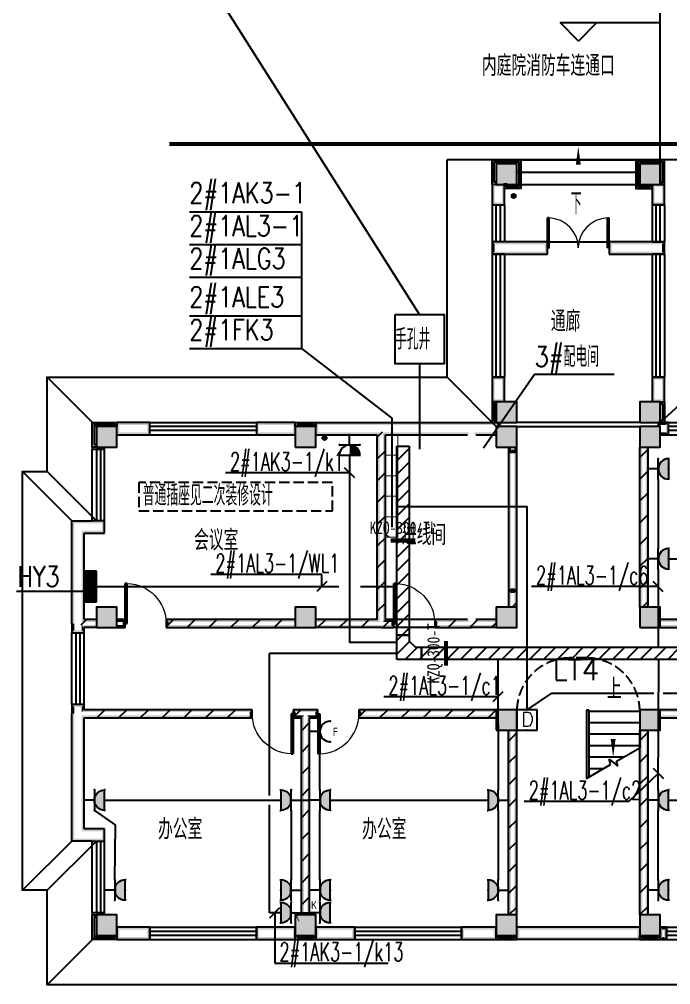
# Model space of a CAD drawing. Extents: x 101023 to 279373, y -114511 to 293844.
# Drawn here: x 123550 to 139433, y 183638 to 207159 of the extents above; entities that cross this region are included whole.
import ezdxf
from ezdxf.enums import TextEntityAlignment as Align

# ---------------------------------------------------------------- set-up
doc = ezdxf.new("R2010")
doc.units = 0
doc.header["$LTSCALE"] = 1000
doc.header["$MEASUREMENT"] = 0
doc.linetypes.add('DASH', pattern=[0.35, 0.25, -0.1])
for name, color, linetype in [('A-ANNO-IDEN', 3, 'Continuous'), ('A-WALL-PATT', 252, 'Continuous'), ('BZ', 7, 'Continuous'), ('CABLETRAY', 3, 'Continuous'), ('COLUMN', 2, 'Continuous'), ('DIM-照明', 3, 'Continuous'), ('DIM_ELEV', 3, 'Continuous'), ('DIM_SYMB', 3, 'Continuous'), ('DOOR_FIRE', 4, 'Continuous'), ('DOTLN', 2, 'DASH'), ('EQUIP-插座', 3, 'Continuous'), ('EQUIP-消防', 3, 'Continuous'), ('EQUIP-照明', 3, 'Continuous'), ('EQUIP-箱柜', 3, 'Continuous'), ('PUB_HATCH', 8, 'Continuous'), ('PUB_TEXT', 7, 'Continuous'), ('PUB_WALL', 2, 'Continuous'), ('STAIR', 2, 'Continuous'), ('TEL_HATCH', 8, 'Continuous'), ('WALL', 2, 'Continuous'), ('WINDOW', 2, 'Continuous'), ('WIRE-照明', 6, 'Continuous'), ('抗震支吊架', 2, 'Continuous'), ('排水', 153, 'Continuous'), ('看线', 30, 'Continuous')]:
    doc.layers.add(name, color=color, linetype=linetype)
doc.styles.add('_TCH_DIM', font='simplex.shx', dxfattribs={"bigfont": 'gbcbig.shx'})
doc.styles.add('_TEL_ATTDEF', font='gbenor', dxfattribs={"bigfont": 'gbcbig'})
doc.styles.add('_TEL_DIM', font='simplex.shx', dxfattribs={"width": 0.8, "height": 3.5, "bigfont": 'gbcbig.shx'})
doc.styles.add('A_DIM', font='simplex.shx', dxfattribs={"width": 0.7, "bigfont": 'gbcbig.shx'})
doc.styles.add('kzcad', font='', dxfattribs={"width": 0.8})
doc.styles.get("Standard").update_dxf_attribs({"font": 'simplex.shx', "width": 0.8, "bigfont": 'gbcbig.shx'})
doc.styles.get('kzcad').set_extended_font_data('SimSun')
pattern_1 = [(45, (-908016.57, -754752.9), (-265.16515, 265.16515), [])]

# ---------------------------------------------------------------- blocks, each defined once
blk = doc.blocks.new('$equip$00002810')
for p, q in [((0.5, 0.5), (-0.5, 0.5)), ((0, 0.5), (0, 0))]:
    blk.add_line(p, q)
blk.add_arc((0, 1), 0.5, 180, 0)
for p in [(-0.5, 1), (0.5, 1), (-0.5, 0.5), (0.5, 0.5), (0, 0)]:
    blk.add_point(p)
at = {"color": 7, "style": '_TEL_DIM'}
blk.add_attdef('$TEXT$', text='', height=0.4, dxfattribs=at).set_placement((0.023, 1.257), align=Align.MIDDLE_CENTER)
at = {"color": 7, "style": '_TEL_DIM', "flags": 1}
for tag in ['A', 'REMARK']:
    blk.add_attdef(tag, text='', height=0.000025, dxfattribs=at).set_placement((0, 0), align=Align.MIDDLE_CENTER)
blk = doc.blocks.new('$equip$00002755')
for p, q in [((0.5, 0.5), (-0.5, 0.5)), ((-0.5, 0.5), (-0.5, -0.5)), ((0.5, -0.5), (0.5, 0.5)), ((-0.5, -0.5), (0.5, -0.5))]:
    blk.add_line(p, q)
at = {"const_width": 0.04}
blk.add_lwpolyline([(-0.5, 0.5), (0.5, 0.5), (0.5, -0.5), (-0.5, -0.5), (-0.5, 0.5), (0.5, 0.5)], dxfattribs=at)
for p in [(0, 0.5), (-0.5, 0), (0.5, 0), (-0.027, -0.5)]:
    blk.add_point(p)
at = {"color": 7}
blk.add_attdef('$TEXT$', text='', height=0.4, dxfattribs=at).set_placement((0.026, -0.008), align=Align.MIDDLE_CENTER)
at = {"color": 7, "flags": 1}
for tag, height, p in [('A', 0.00002, (0, 0)), ('B', 0.4, (0.755, -0.254))]:
    blk.add_attdef(tag, text='', height=height, dxfattribs=at).set_placement(p, align=Align.MIDDLE_CENTER)
blk = doc.blocks.new('$equip$00001237')
for p, q in [((-0.5, 1.05), (-0.5, 1)), ((-0.5, 1), (0.5, 1)), ((0.5, 1.05), (0.5, 1)), ((0.5, 0.5), (-0.5, 0.5)), ((0, 0.5), (0, 0))]:
    blk.add_line(p, q)
blk.add_arc((0, 1), 0.5, 180, 0)
for p in [(0, 1), (-0.5, 0.5), (0.5, 0.5), (0, 0)]:
    blk.add_point(p)
for points in [[(0.433, 0.75), (-0.433, 0.75), (0.5, 1), (-0.5, 1)], [(0.25, 0.567), (-0.25, 0.567), (0.433, 0.75), (-0.433, 0.75)], [(0, 0.5), (0, 0.5), (0.25, 0.567), (-0.25, 0.567)]]:
    blk.add_solid(points)
at = {"flags": 9}
blk.add_attdef('A', (0, 0), '', height=0.00002, dxfattribs=at)
blk = doc.blocks.new('$equip$00001239')
for p, q in [((-0.5, 1.05), (-0.5, 1)), ((0.5, 1), (-0.5, 1)), ((0.5, 1.05), (0.5, 1)), ((0.5, 0.5), (-0.5, 0.5)), ((0, 0.5), (0, 0))]:
    blk.add_line(p, q)
blk.add_arc((0, 1), 0.5, 180, 0)
for points in [[(0, 0.75), (-0.433, 0.75), (0, 1), (-0.5, 1)], [(0, 0.567), (-0.25, 0.567), (0, 0.75), (-0.433, 0.75)], [(0, 0.5), (0, 0.5), (0, 0.567), (-0.25, 0.567)]]:
    blk.add_solid(points)
at = {"layer": 'EQUIP-照明'}
for p in [(0, 1), (-0.5, 0.5), (0.5, 0.5), (0, 0)]:
    blk.add_point(p, dxfattribs=at)
at = {"layer": 'EQUIP-照明', "flags": 9}
blk.add_attdef('A', (0, 0), '', height=0.00002, dxfattribs=at)
blk = doc.blocks.new('$equip$00001764')
for p, q in [((-0.5, 1.05), (-0.5, 1)), ((-0.5, 1), (0.5, 1)), ((0.5, 1.05), (0.5, 1)), ((0.5, 0.5), (-0.5, 0.5)), ((0, 0.5), (0, 0))]:
    blk.add_line(p, q)
blk.add_arc((0, 1), 0.5, 180, 0)
for p in [(-0.5, 0.5), (0.5, 0.5), (0, 0)]:
    blk.add_point(p)
for points in [[(0.433, 0.75), (-0.433, 0.75), (0.5, 1), (-0.5, 1)], [(0.25, 0.567), (-0.25, 0.567), (0.433, 0.75), (-0.433, 0.75)], [(0, 0.5), (0, 0.5), (0.25, 0.567), (-0.25, 0.567)]]:
    blk.add_solid(points)
at = {"color": 7, "style": '_TEL_DIM'}
blk.add_attdef('$TEXT$', text='', height=0.4, dxfattribs=at).set_placement((0.303, 0.211), align=Align.MIDDLE_CENTER)
at = {"color": 7, "style": '_TEL_DIM', "flags": 1}
blk.add_attdef('A', text='', height=0.00002, dxfattribs=at).set_placement((0, 0), align=Align.MIDDLE_CENTER)
blk = doc.blocks.new('ng')
at = {"layer": '排水'}
for p, q in [((345991, 781358), (346091, 781358)), ((346041, 781408), (346041, 781308))]:
    blk.add_line(p, q, dxfattribs=at)
blk.add_circle((346041, 781358), 50, dxfattribs=at)
blk = doc.blocks.new('雨水管2')
at = {"layer": '排水'}
blk.add_blockref('ng', (590894, 9849), dxfattribs=at)
blk = doc.blocks.new('雨水管')
at = {"layer": '排水'}
blk.add_blockref('ng', (586278, -124911), dxfattribs=at)
blk = doc.blocks.new('$WINLIB2D$00000001')
at = {"color": 0}
for points in [[(-0.5, 0.5), (-0.5, -0.5)], [(-0.5, 0.5), (0.5, 0.5)], [(0.5, -0.5), (0.5, 0.5)], [(0.5, 0.1667), (-0.5, 0.1667)], [(0.5, -0.1667), (-0.5, -0.1667)], [(-0.5, -0.5), (0.5, -0.5)]]:
    blk.add_lwpolyline(points, dxfattribs=at)
blk = doc.blocks.new('$DorLib2D$00000001')
for p, q in [((0.45, 0.975), (0.5, 0.975)), ((0.45, 0), (0.45, 0.975)), ((0.5, 0), (0.5, 0.975)), ((0.5, 0), (0.45, 0))]:
    blk.add_line(p, q)
at = {"lineweight": 13}
blk.add_arc((0.475, 0), 0.975, 91.4693, 180, dxfattribs=at)
blk = doc.blocks.new('$DorLib2D$00000002')
for p, q in [((-0.5, 0), (-0.5, 0.4875)), ((-0.475, 0.4875), (-0.5, 0.4875)), ((-0.475, 0), (-0.475, 0.4875)), ((0.475, 0), (0.475, 0.4875)), ((0.475, 0.4875), (0.5, 0.4875)), ((0.5, 0), (0.5, 0.4875)), ((-0.5, 0), (-0.475, 0)), ((0.5, 0), (0.475, 0))]:
    blk.add_line(p, q)
at = {"lineweight": 13}
for centre, start, end in [((-0.4875, 0), 0, 88.53072), ((0.4875, 0), 91.46928, 180)]:
    blk.add_arc(centre, 0.4875, start, end, dxfattribs=at)
blk = doc.blocks.new('_FZH')
blk.add_lwpolyline([(-0.5, -0.5), (0.5, -0.5), (0.5, 0.5), (-0.5, 0.5)], close=True)
at = {"layer": 'PUB_HATCH'}
blk.add_solid([(-0.5, -0.5), (0.5, -0.5), (-0.5, 0.5), (0.5, 0.5)], dxfattribs=at)
blk = doc.blocks.new('A$C40CE5D7B')
at = {"layer": 'A-WALL-PATT'}
h = blk.add_hatch(dxfattribs=at)
h.set_pattern_fill('普通砖', color=256, scale=150, style=0)
h.set_pattern_definition(pattern_1)
h.paths.add_polyline_path([(16050, 25803), (16090, 25810), (16150, 25870), (16150, 30370), (16050, 30470), (15950, 30370), (15950, 25870), (16010, 25810)])
h = blk.add_hatch(dxfattribs=at)
h.set_pattern_fill('普通砖', color=256, scale=150, style=0)
h.set_pattern_definition(pattern_1)
h.paths.add_polyline_path([(22550, 30070), (22350, 30070), (22350, 30470), (22350, 26170), (22550, 26170)])
h = blk.add_hatch(dxfattribs=at)
h.set_pattern_fill('普通砖', color=256, scale=150, style=0)
h.set_pattern_definition(pattern_1)
h.paths.add_polyline_path([(19150, 26170), (19350, 26170), (19350, 26570), (19150, 26570)])
h = blk.add_hatch(dxfattribs=at)
h.set_pattern_fill('普通砖', color=256, scale=150, style=0)
h.set_pattern_definition(pattern_1)
h.paths.add_polyline_path([(9100, 25670), (9100, 25870), (8800, 25870), (8700, 25770), (8800, 25670)])
h = blk.add_hatch(dxfattribs=at)
h.set_pattern_fill('普通砖', color=256, scale=150, style=0)
h.set_pattern_definition(pattern_1)
h.paths.add_polyline_path([(9600, 25870), (9600, 25670), (9800, 25670), (9800, 25870)])
h = blk.add_hatch(dxfattribs=at)
h.set_pattern_fill('普通砖', color=256, scale=150, style=0)
h.set_pattern_definition(pattern_1)
h.paths.add_polyline_path([(13950, 25670), (13950, 25870), (10800, 25870), (10800, 25670)])
h = blk.add_hatch(dxfattribs=at)
h.set_pattern_fill('普通砖', color=256, scale=150, style=0)
h.set_pattern_definition(pattern_1)
h.paths.add_polyline_path([(14450, 25870), (14450, 25670), (16050, 25670), (16050, 25803), (16010, 25810), (15950, 25870)])
h = blk.add_hatch(dxfattribs=at)
h.set_pattern_fill('普通砖', color=256, scale=150, style=0)
h.set_pattern_definition(pattern_1)
h.paths.add_polyline_path([(16050, 25803), (16050, 25670), (16350, 25670), (16350, 25870), (16150, 25870), (16090, 25810)])
h = blk.add_hatch(dxfattribs=at)
h.set_pattern_fill('普通砖', color=256, scale=150, style=0)
h.set_pattern_definition(pattern_1)
h.paths.add_polyline_path([(18210, 25810), (18150, 25870), (17350, 25870), (17350, 25670), (18250, 25670), (18250, 25803)])
h = blk.add_hatch(dxfattribs=at)
h.set_pattern_fill('普通砖', color=256, scale=150, style=0)
h.set_pattern_definition(pattern_1)
h.paths.add_polyline_path([(18850, 25670), (18850, 25870), (18350, 25870), (18290, 25810), (18250, 25803), (18250, 25670)])
h = blk.add_hatch(dxfattribs=at)
h.set_pattern_fill('普通砖', color=256, scale=150, style=0)
h.set_pattern_definition(pattern_1)
h.paths.add_polyline_path([(8700, 23570), (8800, 23470), (12900, 23470), (12900, 23670), (8800, 23670)])
h = blk.add_hatch(dxfattribs=at)
h.set_pattern_fill('普通砖', color=256, scale=150, style=0)
h.set_pattern_definition(pattern_1)
h.paths.add_polyline_path([(14200, 23537), (14200, 23670), (13900, 23670), (13900, 23470), (14100, 23470), (14160, 23530)])
h = blk.add_hatch(dxfattribs=at)
h.set_pattern_fill('普通砖', color=256, scale=150, style=0)
h.set_pattern_definition(pattern_1)
h.paths.add_polyline_path([(14100, 18670), (14300, 18670), (14300, 23470), (14240, 23530), (14200, 23537), (14160, 23530), (14100, 23470)])
h = blk.add_hatch(dxfattribs=at)
h.set_pattern_fill('普通砖', color=256, scale=150, style=0)
h.set_pattern_definition(pattern_1)
h.paths.add_polyline_path([(14240, 23530), (14300, 23470), (14500, 23470), (14500, 23670), (14200, 23670), (14200, 23537)])
h = blk.add_hatch(dxfattribs=at)
h.set_pattern_fill('普通砖', color=256, scale=150, style=0)
h.set_pattern_definition(pattern_1)
h.paths.add_polyline_path([(18850, 23470), (18850, 23670), (15500, 23670), (15500, 23470)])
h = blk.add_hatch(dxfattribs=at)
h.set_pattern_fill('普通砖', color=256, scale=150, style=0)
h.set_pattern_definition(pattern_1)
h.paths.add_polyline_path([(19350, 23170), (19150, 23170), (19150, 18670), (19350, 18670)])
h = blk.add_hatch(dxfattribs=at)
h.set_pattern_fill('普通砖', color=256, scale=150, style=0)
h.set_pattern_definition(pattern_1)
h.paths.add_polyline_path([(22350, 18606), (22350, 18670), (22550, 18670), (22550, 23169), (22350, 23169)])
at = {"layer": 'PUB_WALL'}
for points in [[(19350, 36970), (18850, 36970), (18910, 36910), (19290, 36910)], [(18850, 36970), (18850, 36470), (18910, 36530), (18910, 36910)], [(19350, 36470), (19350, 36970), (19290, 36910), (19290, 36530)], [(22850, 36970), (22350, 36970), (22410, 36910), (22790, 36910)], [(22350, 36970), (22350, 36470), (22410, 36530), (22410, 36910)], [(22850, 36470), (22850, 36970), (22790, 36910), (22790, 36530)], [(18750, 36470), (18750, 35970), (18810, 36030), (18810, 36410)], [(19050, 36470), (18750, 36470), (18810, 36410), (18990, 36410)], [(18850, 36470), (19350, 36470), (19290, 36530), (18910, 36530)], [(19050, 35970), (19050, 36470), (18990, 36410), (18990, 36030)], [(22350, 36470), (22850, 36470), (22790, 36530), (22410, 36530)], [(22650, 36470), (22650, 35970), (22710, 36030), (22710, 36410)], [(22950, 36470), (22650, 36470), (22710, 36410), (22890, 36410)], [(22950, 35970), (22950, 36470), (22890, 36410), (22890, 36030)], [(18750, 35970), (19050, 35970), (18990, 36030), (18810, 36030)], [(22650, 35970), (22950, 35970), (22890, 36030), (22710, 36030)], [(19050, 35070), (18750, 35070), (18810, 35010), (18990, 35010)], [(18750, 35070), (18750, 34970), (18810, 34970), (18810, 35010)], [(20100, 35070), (19050, 35070), (18990, 35010), (20040, 35010)], [(20100, 34770), (20100, 35070), (20040, 35010), (20040, 34830)], [(22650, 35070), (21600, 35070), (21660, 35010), (22710, 35010)], [(21600, 35070), (21600, 34770), (21660, 34830), (21660, 35010)], [(22950, 35070), (22650, 35070), (22710, 35010), (22890, 35010)], [(22950, 34970), (22950, 35070), (22890, 35010), (22890, 34970)], [(18750, 34970), (18750, 34770), (18810, 34830), (18810, 34970)], [(18750, 34770), (19050, 34770), (18990, 34830), (18810, 34830)], [(19050, 34770), (20100, 34770), (20040, 34830), (18990, 34830)], [(21600, 34770), (22650, 34770), (22710, 34830), (21660, 34830)], [(22650, 34770), (22950, 34770), (22890, 34830), (22710, 34830)], [(22950, 34770), (22950, 34970), (22890, 34970), (22890, 34830)], [(19050, 31770), (18750, 31770), (18810, 31710), (18990, 31710)], [(18750, 31770), (18750, 31170), (18810, 31230), (18810, 31710)], [(19050, 31170), (19050, 31770), (18990, 31710), (18990, 31230)], [(22950, 31770), (22650, 31770), (22710, 31710), (22890, 31710)], [(22650, 31770), (22650, 31170), (22710, 31230), (22710, 31710)], [(22950, 31170), (22950, 31770), (22890, 31710), (22890, 31230)], [(18750, 31170), (19050, 31170), (18990, 31230), (18810, 31230)], [(19350, 31170), (18850, 31170), (18910, 31110), (19290, 31110)], [(18850, 31170), (18850, 30670), (18910, 30730), (18910, 31110)], [(19350, 30670), (19350, 31170), (19290, 31110), (19290, 30730)], [(22850, 31170), (22350, 31170), (22410, 31110), (22790, 31110)], [(22350, 31170), (22350, 30670), (22410, 30730), (22410, 31110)], [(22650, 31170), (22950, 31170), (22890, 31230), (22710, 31230)], [(22850, 30670), (22850, 31170), (22790, 31110), (22790, 30730)], [(10400, 30670), (9600, 30670), (9660, 30610), (10340, 30610)], [(9600, 30670), (9600, 30370), (9660, 30430), (9660, 30610)], [(10400, 30370), (10400, 30670), (10340, 30610), (10340, 30430)], [(13950, 30670), (13000, 30670), (13060, 30610), (13890, 30610)], [(13000, 30670), (13000, 30370), (13060, 30430), (13060, 30610)], [(13950, 30370), (13950, 30670), (13890, 30610), (13890, 30430)], [(14450, 30670), (14450, 30610), (16050, 30610), (16050, 30670)], [(14450, 30670), (14450, 30370), (14510, 30370), (14510, 30670)], [(16050, 30670), (18250, 30670), (18250, 30610), (16050, 30610)], [(18250, 30670), (18250, 30610), (18900, 30610), (18900, 30670)], [(18850, 30370), (18850, 30570), (18900, 30570), (18900, 30670), (18840, 30670), (18840, 30370)], [(18850, 30670), (19350, 30670), (19290, 30730), (18910, 30730)], [(22350, 30670), (22850, 30670), (22790, 30730), (22410, 30730)], [(23050, 30670), (22800, 30670), (22860, 30610), (22990, 30610)], [(22800, 30570), (22850, 30570), (22850, 30420), (22860, 30430), (22860, 30610), (22800, 30670)], [(23050, 30370), (23050, 30670), (22990, 30610), (22990, 30430)], [(9600, 30570), (9100, 30570), (9160, 30510), (9540, 30510)], [(9100, 30570), (9100, 30070), (9160, 30130), (9160, 30510)], [(9600, 30070), (9600, 30570), (9540, 30510), (9540, 30130)], [(9600, 30370), (10400, 30370), (10340, 30430), (9660, 30430)], [(13000, 30370), (13950, 30370), (13890, 30430), (13060, 30430)], [(14450, 30570), (13950, 30570), (14010, 30510), (14390, 30510)], [(13950, 30570), (13950, 30070), (14010, 30130), (14010, 30510)], [(14450, 30070), (14450, 30570), (14390, 30510), (14390, 30130)], [(14450, 30370), (15950, 30370), (16010, 30430), (14450, 30430)], [(15950, 25870), (15950, 30370), (16010, 30430), (16010, 25810)], [(16150, 25870), (16150, 30370), (16090, 30430), (16090, 25810)], [(16150, 30370), (18150, 30370), (18210, 30430), (16090, 30430)], [(18850, 30370), (18850, 30430), (18290, 30430), (18350, 30370)], [(19350, 30570), (18850, 30570), (18910, 30510), (19290, 30510)], [(18850, 30570), (18850, 30070), (18910, 30130), (18910, 30510)], [(19350, 30070), (19350, 30570), (19290, 30510), (19290, 30130)], [(22850, 30570), (22350, 30570), (22410, 30510), (22790, 30510)], [(22350, 30570), (22350, 30070), (22410, 30130), (22410, 30510)], [(22410, 30070), (22350, 30070), (22350, 30470), (22350, 26170), (22410, 26170)], [(22850, 30070), (22850, 30570), (22790, 30510), (22790, 30130)], [(22850, 30420), (22850, 30370), (23050, 30370), (22990, 30430), (22860, 30430)], [(9100, 30070), (9600, 30070), (9540, 30130), (9160, 30130)], [(13950, 30070), (14450, 30070), (14390, 30130), (14010, 30130)], [(18850, 30070), (19350, 30070), (19290, 30130), (18910, 30130)], [(22350, 30070), (22850, 30070), (22790, 30130), (22410, 30130)], [(9250, 30070), (9100, 30070), (9100, 30080), (9060, 30080), (9000, 30020), (9300, 30020)], [(9300, 30070), (9000, 30070), (9060, 30010), (9240, 30010)], [(19210, 30070), (19150, 30070), (19150, 29945), (19210, 30005)], [(19210, 30070), (19150, 30070), (19150, 26568), (19210, 26628)], [(19150, 29945), (19350, 29945), (19290, 30005), (19210, 30005)], [(19350, 30070), (19290, 30070), (19290, 30005), (19350, 29945)], [(19350, 30070), (19290, 30070), (19290, 26615), (19350, 26555)], [(22550, 30070), (22490, 30070), (22490, 26170), (22550, 26170)], [(8500, 25770), (8500, 28270), (8560, 28210), (8560, 25770)], [(8500, 28270), (9000, 28270), (9060, 28210), (8560, 28210)], [(9300, 28270), (9000, 28270), (9060, 28210), (9240, 28210)], [(9300, 27970), (9300, 28270), (9240, 28210), (9240, 28030)], [(8800, 25870), (8800, 27970), (8740, 28030), (8740, 25810)], [(8800, 27970), (9300, 27970), (9240, 28030), (8740, 28030)], [(19150, 26570), (19350, 26570), (19290, 26630), (19210, 26630)], [(19350, 26570), (19150, 26570), (19210, 26510), (19290, 26510)], [(19150, 26170), (19210, 26170), (19210, 26510), (19150, 26570)], [(19290, 26170), (19350, 26170), (19350, 26570), (19290, 26510)], [(9600, 26170), (9100, 26170), (9160, 26110), (9540, 26110)], [(9100, 26170), (9100, 25670), (9160, 25730), (9160, 26110)], [(9600, 25670), (9600, 26170), (9540, 26110), (9540, 25730)], [(14450, 26170), (13950, 26170), (14010, 26110), (14390, 26110)], [(13950, 26170), (13950, 25670), (14010, 25730), (14010, 26110)], [(14450, 25670), (14450, 26170), (14390, 26110), (14390, 25730)], [(19350, 26170), (18850, 26170), (18910, 26110), (19290, 26110)], [(18850, 26170), (18850, 25670), (18910, 25730), (18910, 26110)], [(19350, 25670), (19350, 26170), (19290, 26110), (19290, 25730)], [(22850, 26170), (22350, 26170), (22410, 26110), (22790, 26110)], [(22350, 26170), (22350, 25670), (22410, 25730), (22410, 26110)], [(22850, 25670), (22850, 26170), (22790, 26110), (22790, 25730)], [(8500, 25770), (8500, 25545), (8560, 25605), (8560, 25770)], [(9100, 25810), (9100, 25870), (8800, 25870), (8740, 25810)], [(8800, 25545), (8800, 25670), (8740, 25730), (8740, 25605)], [(9100, 25670), (9100, 25730), (8740, 25730), (8800, 25670)], [(9100, 25670), (9600, 25670), (9540, 25730), (9160, 25730)], [(9600, 25870), (9600, 25810), (9740, 25810), (9800, 25870)], [(9600, 25730), (9600, 25670), (9800, 25670), (9740, 25730)], [(9800, 25670), (9800, 25870), (9740, 25810), (9740, 25730)], [(13950, 25810), (13950, 25870), (10800, 25870), (10860, 25810)], [(10800, 25870), (10800, 25670), (10860, 25730), (10860, 25810)], [(13950, 25670), (13950, 25730), (10860, 25730), (10800, 25670)], [(13950, 25670), (14450, 25670), (14390, 25730), (14010, 25730)], [(14450, 25870), (14450, 25810), (16010, 25810), (15950, 25870)], [(14450, 25730), (14450, 25670), (16050, 25670), (16050, 25730)], [(16050, 25670), (16350, 25670), (16290, 25730), (16050, 25730)], [(16350, 25870), (16150, 25870), (16090, 25810), (16290, 25810)], [(16350, 25670), (16350, 25870), (16290, 25810), (16290, 25730)], [(18150, 25870), (17350, 25870), (17410, 25810), (18210, 25810)], [(17350, 25870), (17350, 25670), (17410, 25730), (17410, 25810)], [(17350, 25670), (18250, 25670), (18250, 25730), (17410, 25730)], [(18850, 25670), (18850, 25730), (18250, 25730), (18250, 25670)], [(18850, 25810), (18850, 25870), (18350, 25870), (18290, 25810)], [(18850, 25670), (19350, 25670), (19290, 25730), (18910, 25730)], [(22350, 25670), (22850, 25670), (22790, 25730), (22410, 25730)], [(22850, 25870), (22850, 25810), (24760, 25810), (24820, 25870)], [(22850, 25730), (22850, 25670), (24820, 25670), (24760, 25730)], [(8500, 25545), (8800, 25545), (8740, 25605), (8560, 25605)], [(8800, 23795), (8500, 23795), (8560, 23735), (8740, 23735)], [(8500, 23795), (8500, 23570), (8560, 23570), (8560, 23735)], [(8800, 23670), (8800, 23795), (8740, 23735), (8740, 23610)], [(8500, 20470), (8500, 23570), (8560, 23570), (8560, 20530)], [(12900, 23670), (8800, 23670), (8740, 23610), (12840, 23610)], [(8800, 23470), (12900, 23470), (12840, 23530), (8740, 23530)], [(8800, 20770), (8800, 23470), (8740, 23530), (8740, 20710)], [(12900, 23470), (12900, 23670), (12840, 23610), (12840, 23530)], [(14200, 23670), (13900, 23670), (13960, 23610), (14200, 23610)], [(13900, 23670), (13900, 23470), (13960, 23530), (13960, 23610)], [(13900, 23470), (14100, 23470), (14160, 23530), (13960, 23530)], [(14100, 18670), (14160, 18670), (14160, 23530), (14100, 23470)], [(14500, 23670), (14200, 23670), (14200, 23610), (14440, 23610)], [(14240, 18670), (14300, 18670), (14300, 23470), (14240, 23530)], [(14300, 23470), (14500, 23470), (14440, 23530), (14240, 23530)], [(14500, 23470), (14500, 23670), (14440, 23610), (14440, 23530)], [(18850, 23610), (18850, 23670), (15500, 23670), (15560, 23610)], [(15500, 23670), (15500, 23470), (15560, 23530), (15560, 23610)], [(18850, 23470), (18850, 23530), (15560, 23530), (15500, 23470)], [(19350, 23670), (18850, 23670), (18910, 23610), (19290, 23610)], [(18850, 23670), (18850, 23170), (18910, 23230), (18910, 23610)], [(19350, 23170), (19350, 23670), (19290, 23610), (19290, 23230)], [(22850, 23670), (22350, 23670), (22410, 23610), (22790, 23610)], [(22350, 23670), (22350, 23170), (22410, 23230), (22410, 23610)], [(22850, 23170), (22850, 23670), (22790, 23610), (22790, 23230)], [(22850, 23670), (22850, 23610), (24740, 23610), (24800, 23670)], [(22850, 23530), (22850, 23470), (24800, 23470), (24740, 23530)], [(18850, 23170), (19350, 23170), (19290, 23230), (18910, 23230)], [(19210, 23170), (19150, 23170), (19150, 18670), (19210, 18670)], [(19350, 23170), (19290, 23170), (19290, 18670), (19350, 18670)], [(22350, 23170), (22850, 23170), (22790, 23230), (22410, 23230)], [(22350, 18606), (22350, 18670), (22410, 18670), (22410, 23169), (22350, 23169)], [(22490, 18670), (22550, 18670), (22550, 23169), (22490, 23169)], [(9300, 20770), (8800, 20770), (8740, 20710), (9240, 20710)], [(9300, 20470), (9300, 20770), (9240, 20710), (9240, 20530)], [(9000, 20470), (8500, 20470), (8560, 20530), (9060, 20530)], [(9000, 20470), (9300, 20470), (9240, 20530), (9060, 20530)], [(9100, 18670), (9300, 18670), (9240, 18730), (9060, 18730), (9000, 18670)], [(9100, 18660), (9100, 18670), (9250, 18670), (9300, 18720), (9000, 18720), (9060, 18660)], [(9600, 18670), (9100, 18670), (9160, 18610), (9540, 18610)], [(9100, 18670), (9100, 18170), (9160, 18230), (9160, 18610)], [(9600, 18170), (9600, 18670), (9540, 18610), (9540, 18230)], [(14450, 18670), (13950, 18670), (14010, 18610), (14390, 18610)], [(13950, 18670), (13950, 18170), (14010, 18230), (14010, 18610)], [(14450, 18170), (14450, 18670), (14390, 18610), (14390, 18230)], [(19350, 18670), (18850, 18670), (18910, 18610), (19290, 18610)], [(18850, 18670), (18850, 18170), (18910, 18230), (18910, 18610)], [(19350, 18170), (19350, 18670), (19290, 18610), (19290, 18230)], [(22850, 18670), (22350, 18670), (22410, 18610), (22790, 18610)], [(22350, 18670), (22350, 18170), (22410, 18230), (22410, 18610)], [(22850, 18170), (22850, 18670), (22790, 18610), (22790, 18230)], [(10400, 18370), (9600, 18370), (9660, 18310), (10340, 18310)], [(9600, 18370), (9600, 18070), (9660, 18130), (9660, 18310)], [(10400, 18070), (10400, 18370), (10340, 18310), (10340, 18130)], [(13950, 18370), (13000, 18370), (13060, 18310), (13890, 18310)], [(13000, 18370), (13000, 18070), (13060, 18130), (13060, 18310)], [(13950, 18070), (13950, 18370), (13890, 18310), (13890, 18130)], [(15400, 18370), (14450, 18370), (14510, 18310), (15340, 18310)], [(14450, 18370), (14450, 18070), (14510, 18130), (14510, 18310)], [(15400, 18070), (15400, 18370), (15340, 18310), (15340, 18130)], [(18850, 18370), (18000, 18370), (18060, 18310), (18790, 18310)], [(18000, 18370), (18000, 18070), (18060, 18130), (18060, 18310)], [(18850, 18070), (18850, 18370), (18790, 18310), (18790, 18130)], [(22350, 18370), (19350, 18370), (19350, 18310), (22350, 18310)], [(19350, 18070), (19410, 18070), (19410, 18370), (19350, 18370)], [(22350, 18070), (22350, 18370), (22290, 18370), (22290, 18070)], [(23000, 18370), (22850, 18370), (22910, 18310), (22940, 18310)], [(22850, 18370), (22850, 18070), (22910, 18130), (22910, 18310)], [(23000, 18070), (23000, 18370), (22940, 18310), (22940, 18130)], [(9100, 18170), (9600, 18170), (9540, 18230), (9160, 18230)], [(9600, 18070), (10400, 18070), (10340, 18130), (9660, 18130)], [(13000, 18070), (13950, 18070), (13890, 18130), (13060, 18130)], [(13950, 18170), (14450, 18170), (14390, 18230), (14010, 18230)], [(14450, 18070), (15400, 18070), (15340, 18130), (14510, 18130)], [(18000, 18070), (18850, 18070), (18790, 18130), (18060, 18130)], [(18850, 18170), (19350, 18170), (19290, 18230), (18910, 18230)], [(22350, 18070), (22350, 18130), (19350, 18130), (19350, 18070)], [(22350, 18170), (22850, 18170), (22790, 18230), (22410, 18230)], [(22850, 18070), (23000, 18070), (22940, 18130), (22910, 18130)]]:
    blk.add_hatch(color=256, dxfattribs=at).paths.add_polyline_path(points)
at = {"color": 252, "linetype": 'DASH', "ltscale": 3, "const_width": 100}
blk.add_lwpolyline([(6504, 89385), (82000, 89385), (82000, 37455), (10879, 37455)], dxfattribs=at)
for points in [[(24050, 37070), (17650, 37070)], [(18850, 36470), (18750, 36470), (18750, 37070), (19450, 37070), (19450, 36370), (19050, 36370), (19050, 36495)], [(18850, 36520), (18800, 36520), (18800, 37020), (19400, 37020), (19400, 36420), (19100, 36420), (19100, 36495)], [(22850, 36470), (22950, 36470), (22950, 37070), (22250, 37070), (22250, 36370), (22650, 36370), (22650, 36470)], [(22850, 36520), (22900, 36520), (22900, 37020), (22300, 37020), (22300, 36420), (22600, 36420), (22600, 36470)], [(18850, 31170), (18750, 31170), (18750, 30670), (18850, 30670)], [(18850, 31120), (18800, 31120), (18800, 30720), (18850, 30720)], [(22850, 31170), (22950, 31170), (22950, 30670), (22850, 30670)], [(22850, 31120), (22900, 31120), (22900, 30720), (22850, 30720)], [(9100, 30070), (9000, 30070), (9000, 30670), (9600, 30670), (9600, 30570)], [(9100, 30120), (9050, 30120), (9050, 30620), (9550, 30620), (9550, 30570)], [(13950, 30570), (13950, 30670), (14450, 30670), (14450, 30570)], [(14000, 30570), (14000, 30620), (14400, 30620), (14400, 30570)], [(9600, 18170), (9600, 18070), (9000, 18070), (9000, 18670), (9100, 18670)], [(9550, 18170), (9550, 18120), (9050, 18120), (9050, 18620), (9100, 18620)], [(13950, 18170), (13950, 18070), (14450, 18070), (14450, 18170)], [(14000, 18170), (14000, 18120), (14400, 18120), (14400, 18170)], [(18850, 18170), (18850, 18070), (19350, 18070), (19350, 18170)], [(18900, 18170), (18900, 18120), (19300, 18120), (19300, 18170)], [(22350, 18170), (22350, 18070), (22850, 18070), (22850, 18170)], [(22400, 18170), (22400, 18120), (22800, 18120), (22800, 18170)]]:
    blk.add_lwpolyline(points)
at = {"layer": 'A-ANNO-IDEN'}
blk.add_lwpolyline([(20850, 36425, 0, 0, 0), (20850, 37397, 0, 120, 0), (20850, 36947, 0, 0, 0)], format="xyseb", dxfattribs=at)
at = {"layer": 'DIM_ELEV'}
for p, q in [((20855, 39962), (20405, 40412)), ((20405, 40412), (22856, 40412)), ((20855, 39962), (21305, 40412))]:
    blk.add_line(p, q, dxfattribs=at)
at = {"layer": 'DIM_SYMB'}
blk.add_lwpolyline([(21700, 23770, 0, 0, 0), (21700, 22510, 0, 120, 0), (21700, 22960, 0, 0, 0)], format="xyseb", dxfattribs=at)
at = {"layer": 'DOOR_FIRE'}
for p, q in [((17350, 25870), (16350, 25870)), ((17350, 25670), (16350, 25670))]:
    blk.add_line(p, q, dxfattribs=at)
at = {"layer": 'STAIR', "color": 9, "linetype": 'DASH'}
blk.add_line((21050, 24930), (20650, 24930), dxfattribs=at)
at = {"layer": 'STAIR'}
for p, q in [((21050, 23660), (21050, 21995)), ((21110, 23660), (21050, 23660)), ((21050, 23630), (21050, 21995)), ((21110, 23660), (21110, 22029)), ((22350, 23630), (21110, 23630)), ((22350, 23630), (22350, 22745)), ((22350, 23350), (21110, 23350)), ((22350, 23070), (21110, 23070)), ((22350, 22790), (21110, 22790)), ((21778, 22415), (22350, 22745)), ((21942, 22510), (21110, 22510)), ((21639, 22335), (21605, 22465)), ((21605, 22465), (21811, 22292)), ((21811, 22292), (21778, 22415)), ((21050, 21995), (21639, 22335)), ((21458, 22230), (21110, 22230))]:
    blk.add_line(p, q, dxfattribs=at)
at = {"layer": 'STAIR', "color": 9, "linetype": 'DASH'}
for points in [[(19350, 23630, -0.414214), (20650, 24930)], [(22350, 23630, 0.414214), (21050, 24930)]]:
    blk.add_lwpolyline(points, format="xyb", dxfattribs=at)
at = {"layer": 'WALL'}
for p, q in [((18750, 36470), (18750, 35970)), ((18850, 36470), (18750, 36470)), ((19050, 35970), (19050, 36470)), ((22650, 36470), (22650, 35970)), ((22950, 36470), (22850, 36470)), ((22950, 35970), (22950, 36470)), ((18750, 35970), (19050, 35970)), ((22650, 35970), (22950, 35970)), ((19050, 35070), (18750, 35070)), ((18750, 35070), (18750, 34970)), ((20100, 35070), (19050, 35070)), ((20100, 34770), (20100, 35070)), ((22650, 35070), (21600, 35070)), ((21600, 35070), (21600, 34770)), ((22950, 35070), (22650, 35070)), ((22950, 34970), (22950, 35070)), ((18750, 34970), (18750, 34770)), ((22950, 34770), (22950, 34970)), ((18750, 34770), (19050, 34770)), ((19050, 34770), (20100, 34770)), ((21600, 34770), (22650, 34770)), ((22650, 34770), (22950, 34770)), ((19050, 31770), (18750, 31770)), ((18750, 31770), (18750, 31170)), ((19050, 31170), (19050, 31770)), ((22950, 31770), (22650, 31770)), ((22650, 31770), (22650, 31170)), ((22950, 31170), (22950, 31770)), ((18750, 31170), (18850, 31170)), ((22850, 31170), (22950, 31170)), ((10400, 30670), (9600, 30670)), ((9600, 30670), (9600, 30570)), ((10400, 30370), (10400, 30670)), ((13950, 30670), (13000, 30670)), ((13000, 30670), (13000, 30370)), ((13950, 30570), (13950, 30670)), ((14450, 30670), (16050, 30670)), ((14450, 30670), (14450, 30570)), ((16050, 30670), (18250, 30670)), ((18250, 30670), (18900, 30670)), ((18900, 30670), (18900, 30570)), ((23050, 30670), (22800, 30670)), ((22800, 30670), (22800, 30570)), ((23050, 30370), (23050, 30670)), ((9600, 30370), (10400, 30370)), ((13000, 30370), (13950, 30370)), ((14450, 30370), (15950, 30370)), ((15950, 25870), (15950, 30370)), ((16150, 25870), (16150, 30370)), ((16150, 30370), (18150, 30370)), ((18350, 30370), (18850, 30370)), ((22450, 30470), (22450, 30470)), ((22600, 30470), (22600, 30470)), ((22750, 30470), (22750, 30470)), ((22850, 30370), (23050, 30370)), ((9000, 30070), (9000, 30020)), ((9100, 30070), (9000, 30070)), ((9000, 30020), (9300, 30020)), ((9300, 30020), (9300, 30070)), ((19150, 30070), (19150, 29945)), ((19150, 30070), (19150, 26570)), ((19150, 29945), (19350, 29945)), ((19350, 29945), (19350, 30070)), ((19350, 26570), (19350, 30070)), ((22350, 26170), (22350, 30070)), ((22550, 26170), (22550, 30070)), ((8500, 25770), (8500, 28270)), ((8500, 28270), (9000, 28270)), ((9300, 28270), (9000, 28270)), ((9300, 27970), (9300, 28270)), ((8800, 25870), (8800, 27970)), ((8800, 27970), (9300, 27970)), ((19350, 26570), (19150, 26570)), ((19150, 26570), (19150, 26170)), ((19150, 26570), (19350, 26570)), ((19350, 26170), (19350, 26570)), ((8500, 25770), (8500, 25545)), ((9100, 25870), (8800, 25870)), ((8800, 25545), (8800, 25670)), ((9100, 25670), (8800, 25670)), ((9800, 25870), (9600, 25870)), ((9600, 25670), (9800, 25670)), ((9800, 25670), (9800, 25870)), ((13950, 25870), (10800, 25870)), ((10800, 25870), (10800, 25670)), ((10800, 25670), (13950, 25670)), ((15950, 25870), (14450, 25870)), ((16050, 25670), (14450, 25670)), ((16050, 25670), (16350, 25670)), ((16350, 25870), (16150, 25870)), ((16350, 25670), (16350, 25870)), ((18150, 25870), (17350, 25870)), ((17350, 25870), (17350, 25670)), ((17350, 25670), (18250, 25670)), ((18850, 25670), (18250, 25670)), ((18850, 25870), (18350, 25870)), ((24820, 25870), (22850, 25870)), ((22850, 25670), (24820, 25670)), ((8500, 25545), (8800, 25545)), ((8800, 23795), (8500, 23795)), ((8500, 23795), (8500, 23570)), ((8800, 23670), (8800, 23795)), ((8500, 20470), (8500, 23570)), ((12900, 23670), (8800, 23670)), ((12900, 23470), (12900, 23670)), ((14200, 23670), (13900, 23670)), ((13900, 23670), (13900, 23470)), ((14500, 23670), (14200, 23670)), ((14500, 23470), (14500, 23670)), ((18850, 23670), (15500, 23670)), ((15500, 23670), (15500, 23470)), ((24800, 23670), (22850, 23670)), ((8800, 23470), (12900, 23470)), ((8800, 20770), (8800, 23470)), ((13900, 23470), (14100, 23470)), ((14100, 18670), (14100, 23470)), ((14300, 18670), (14300, 23470)), ((14300, 23470), (14500, 23470)), ((15500, 23470), (18850, 23470)), ((22850, 23470), (24800, 23470)), ((19150, 18670), (19150, 23170)), ((19350, 18670), (19350, 23170)), ((22350, 18670), (22350, 23169)), ((22550, 18670), (22550, 23169)), ((9300, 20770), (8800, 20770)), ((9300, 20470), (9300, 20770)), ((9000, 20470), (8500, 20470)), ((9000, 20470), (9300, 20470)), ((9300, 18720), (9000, 18720)), ((9000, 18720), (9000, 18670)), ((9000, 18670), (9100, 18670)), ((9300, 18670), (9300, 18720)), ((10400, 18370), (9600, 18370)), ((9600, 18370), (9600, 18070)), ((10400, 18070), (10400, 18370)), ((13950, 18370), (13000, 18370)), ((13000, 18370), (13000, 18070)), ((13950, 18070), (13950, 18370)), ((15400, 18370), (14450, 18370)), ((14450, 18370), (14450, 18070)), ((15400, 18070), (15400, 18370)), ((18850, 18370), (18000, 18370)), ((18000, 18370), (18000, 18070)), ((18850, 18070), (18850, 18370)), ((22350, 18370), (19350, 18370)), ((19350, 18070), (19350, 18370)), ((23000, 18370), (22850, 18370)), ((22850, 18370), (22850, 18070)), ((23000, 18070), (23000, 18370)), ((22350, 18070), (22350, 18170)), ((9600, 18070), (10400, 18070)), ((13000, 18070), (13950, 18070)), ((14450, 18070), (15400, 18070)), ((18000, 18070), (18850, 18070)), ((22350, 18070), (19350, 18070)), ((22850, 18070), (23000, 18070))]:
    blk.add_line(p, q, dxfattribs=at)
at = {"layer": 'WINDOW'}
for p, q in [((19325, 37070), (22350, 37070)), ((19325, 36770), (22350, 36770)), ((19090, 36470), (22650, 36470)), ((20100, 35070), (21600, 35070))]:
    blk.add_line(p, q, dxfattribs=at)
blk.add_lwpolyline([(22850, 36970), (22850, 41920)], dxfattribs=at)
at = {"layer": '排水'}
for p, q in [((7900, 31770), (9100, 30570)), ((17650, 31770), (18850, 30570)), ((24050, 31770), (22850, 30670)), ((7300, 29470), (8500, 28270)), ((7900, 29470), (9100, 28270)), ((8500, 20470), (7300, 19270)), ((7900, 19270), (9100, 20470)), ((9100, 18170), (7900, 16970))]:
    blk.add_line(p, q, dxfattribs=at)
blk.add_lwpolyline([(64900, 16970), (7900, 16970), (7900, 19270), (7300, 19270), (7300, 29470), (7900, 29470), (7900, 31770), (17650, 31770), (17650, 37070)], dxfattribs=at)
at = {"layer": '看线'}
for p, q in [((22350, 30670), (19350, 30670)), ((19350, 30570), (22350, 30570))]:
    blk.add_line(p, q, dxfattribs=at)
for name, p in [('雨水管', (-917658, -626157)), ('雨水管2', (-917658, -755022))]:
    blk.add_blockref(name, p)
at = {"layer": 'COLUMN'}
for p, xscale, yscale, zscale, rotation in [((19100, 36720), 499.9999999125721, 499.9999996323604, 499.9999996323604, 7.190374928282422e-09), ((22600, 36720), 500.0000000898726, 500.0000000214204, 500.0000000214204, 2.493285850870951e-08), ((22600, 30920), 499.9992801933549, 499.99999998766, 499.99999998766, 1.189948732529169e-08), ((9350, 30320), 500.0000000991859, 499.9999999522697, 499.9999999522697, 359.9999999976388), ((14200, 30320), 499.9999996502884, 499.9999999825377, 499.9999999825377, 359.9999999923027), ((22600, 30320), 499.9999997558771, 499.9999998169951, 499.9999998169951, 359.9999999842718), ((9350, 25920), 499.999999729218, 499.9999997152481, 499.9999997152481, 359.9999999958112), ((14200, 25920), 500.0000001187436, 500.0664062936557, 500.0664062936557, 359.9999999837783), ((22600, 25920), 499.9999998960411, 500.0664063933073, 500.0664063933073, 1.351363599738574e-08), ((22600, 23420), 499.9999998979038, 499.9999997894047, 499.9999997894047, 2.705395242112161e-08), ((14200, 18420), 500.0000001207227, 499.999999687192, 499.999999687192, 3.148290319792613e-08), ((19100, 18420), 499.9948530306574, 499.9999999059364, 499.9999999059364, 2.089098895727809e-08), ((22600, 18420), 499.9999998979038, 499.9999997894047, 499.9999997894047, 2.705395242112161e-08)]:
    blk.add_blockref('_FZH', p, dxfattribs=dict(at, xscale=xscale, yscale=yscale, zscale=zscale, rotation=rotation))
for p, xscale, yscale, zscale in [((19100, 30920), 499.9999998848652, 500.0000000634464, 500.0000000634464), ((19100, 30320), 499.9999997859122, 500.0000000079162, 500.0000000079162), ((19100, 25920), 500.0000001001172, 500.0000000610016, 500.0000000610016), ((19100, 23420), 500.0000001001172, 500.0000000610016, 500.0000000610016), ((9350, 18420), 500.0000001146691, 500.0007197825471, 500.0007197825471)]:
    blk.add_blockref('_FZH', p, dxfattribs=dict(at, xscale=xscale, yscale=yscale, zscale=zscale))
at = {"layer": 'DOOR_FIRE', "xscale": -1000, "yscale": 1000, "zscale": 200}
blk.add_blockref('$DorLib2D$00000001', (16850, 25770), dxfattribs=at)
at = {"layer": 'WINDOW'}
for name, p, xscale, yscale, zscale, rotation in [('$WINLIB2D$00000001', (18900, 35520), -900, 300, -900, 90), ('$WINLIB2D$00000001', (22800, 35520), 900, 300, -900, 270), ('$WINLIB2D$00000001', (18900, 33270), 3000, 300, -3000, 270), ('$WINLIB2D$00000001', (22800, 33270), 3000, 300, -3000, 270), ('$WINLIB2D$00000001', (11700, 30520), -2600, 300, 2600, 180), ('$WINLIB2D$00000001', (24350, 30520), -2600, 300, 2600, 180), ('$WINLIB2D$00000001', (9150, 29145), -1750, 300, 1750, 270), ('$WINLIB2D$00000001', (8650, 24670), -1750, 300, 1750, 270), ('$DorLib2D$00000001', (13400, 23570), -1000, 1000, -1000, 180), ('$DorLib2D$00000001', (15000, 23570), 1000, 1000, 1000, 180), ('$WINLIB2D$00000001', (9150, 19595), -1750, 300, 1750, 270), ('$WINLIB2D$00000001', (11700, 18220), 2600, 300, -2600, 359.9999999999632), ('$WINLIB2D$00000001', (16700, 18220), 2600, 300, -2600, 1.773661567665589e-10), ('$WINLIB2D$00000001', (24300, 18220), 2600, 300, -2600, 1.621503831704374e-10)]:
    blk.add_blockref(name, p, dxfattribs=dict(at, xscale=xscale, yscale=yscale, zscale=zscale, rotation=rotation))
for name, p, xscale, yscale, zscale in [('$DorLib2D$00000002', (20850, 34920), 1500, 1500, 1500), ('$DorLib2D$00000001', (10300, 25770), -1000, 1000, 1000)]:
    blk.add_blockref(name, p, dxfattribs=dict(at, xscale=xscale, yscale=yscale, zscale=zscale))
at = {"layer": 'A-ANNO-IDEN', "color": 7, "style": 'A_DIM', "width": 0.7}
blk.add_text('下', height=525, dxfattribs=at).set_placement((20668, 35742))
at = {"layer": 'DIM_SYMB', "color": 7, "style": '_TCH_DIM'}
blk.add_text('上', height=506, dxfattribs=at).set_placement((21544, 23927))
at = {"layer": 'PUB_TEXT'}
for s, p in [('内庭院消防车连通口', (18500, 39112)), ('通廊', (20180, 32884)), ('进线间', (16549, 27679)), ('会议室', (11482, 27551)), ('LT4', (20225, 24390)), ('办公室', (10604, 20508)), ('办公室', (15580, 20508))]:
    blk.add_text(s, height=500, dxfattribs=at).set_placement(p)
blk = doc.blocks.new('*X151')
at = {"color": 0}
for p, q in [((-250, 33), (-83, 200)), ((-250, 68), (-118, 200)), ((-250, 104), (-154, 200)), ((-250, 139), (-189, 200)), ((-250, 174), (-224, 200)), ((-247, 0), (-47, 200)), ((-212, 0), (-12, 200)), ((-177, 0), (23, 200)), ((-141, 0), (59, 200)), ((-106, 0), (94, 200)), ((-71, 0), (129, 200)), ((-35, 0), (165, 200)), ((0, 0), (200, 200)), ((35, 0), (235, 200)), ((71, 0), (250, 179)), ((106, 0), (250, 144)), ((141, 0), (250, 109)), ((177, 0), (250, 73)), ((212, 0), (250, 38)), ((247, 0), (250, 3))]:
    blk.add_line(p, q, dxfattribs=at)
blk = doc.blocks.new('$equip$00002943')
for p, q in [((-0.75, 0.6), (-0.75, 0)), ((0.75, 0.6), (-0.75, 0.6)), ((0.75, 0), (0.75, 0.6)), ((-0.75, 0), (0.75, 0))]:
    blk.add_line(p, q)
for points, const_width in [([(-0.75, 0.3), (0.75, 0.3)], 0.6), ([(-0.75, 0.6), (-0.75, 0), (0.75, 0), (0.75, 0.6), (-0.75, 0.6), (-0.75, 0)], 0.04)]:
    blk.add_lwpolyline(points, dxfattribs=dict(const_width=const_width))
for p in [(0, 0.6), (-0.75, 0.3), (0, 0), (0.75, 0.3)]:
    blk.add_point(p)
at = {"xscale": 0.00300000000061118, "yscale": 0.00300000000061118, "zscale": 0.00300000000061118}
blk.add_blockref('*X151', (0, 0), dxfattribs=at)
at = {"color": 7, "style": '_TEL_DIM', "flags": 1}
for tag in ['A', 'REMARK']:
    blk.add_attdef(tag, text='', height=0.00002, dxfattribs=at).set_placement((0, 0), align=Align.MIDDLE_CENTER)

msp = doc.modelspace()

# ---------------------------------------------------------------- linework, layer by layer
at = {"layer": 'BZ'}
for p, q in [((127700, 202472), (130430, 202472)), ((130430, 202472), (130430, 199138)), ((127700, 201672), (130430, 201672)), ((127700, 200873), (130430, 200873)), ((127700, 199938), (130430, 199938)), ((127700, 199138), (130430, 199138)), ((130430, 199138), (132630, 197438)), ((136115, 198507), (134867, 196714)), ((138055, 198507), (136115, 198507)), ((132630, 197438), (132630, 194788)), ((125130, 193217), (123481, 193217))]:
    msp.add_line(p, q, dxfattribs=at)
at = {"layer": 'CABLETRAY'}
for p, q in [((132757, 192158), (132757, 196762)), ((132757, 196762), (133057, 196762)), ((133057, 196762), (133057, 192158)), ((133057, 192158), (132757, 192158)), ((132757, 191558), (132757, 192158)), ((132757, 192158), (133057, 192158)), ((133057, 192158), (133057, 192008)), ((133057, 192008), (133207, 191858)), ((133207, 191858), (133357, 191858)), ((133357, 191558), (133357, 191858)), ((133357, 191858), (153117, 191858)), ((133357, 191858), (133357, 191558)), ((133357, 191558), (132757, 191558)), ((153117, 191558), (133357, 191558))]:
    msp.add_line(p, q, dxfattribs=at)
at = {"layer": 'DIM-照明'}
for p, q in [((131728, 195984), (131481, 196232)), ((131048, 193463), (130801, 193216)), ((139253, 193212), (139006, 193460)), ((135344, 190777), (135097, 190528)), ((139008, 188911), (139254, 188662)), ((129657, 185269), (129905, 185516))]:
    msp.add_line(p, q, dxfattribs=at)
for points in [[(131059, 196108), (128575, 196108)], [(131605, 196108), (131059, 196108)], [(130925, 193633), (128219, 193633)], [(130925, 193339), (130925, 193633)], [(138577, 193336), (136037, 193336)], [(139130, 193336), (138577, 193336)], [(134889, 190653), (132437, 190653)], [(135221, 190653), (134889, 190653)], [(139131, 188787), (138410, 188100)], [(138410, 188100), (135859, 188100)], [(129781, 185393), (129781, 184164)], [(129781, 184164), (132542, 184164)]]:
    msp.add_lwpolyline(points, dxfattribs=at)
at = {"layer": 'DOTLN', "linetype": 'DASH'}
msp.add_lwpolyline([(126463, 195182), (131185, 195182), (131185, 195872), (126463, 195872)], close=True, dxfattribs=at)
at = {"layer": 'EQUIP-插座'}
msp.add_lwpolyline([(132711, 199964), (133911, 199964), (133911, 198764), (132711, 198764)], close=True, dxfattribs=at)
at = {"layer": 'EQUIP-箱柜', "const_width": 24}
for points in [[(132780, 197038), (132780, 196538), (132480, 196538), (132480, 197038)], [(132780, 196538), (132780, 196038), (132480, 196038), (132480, 196538)], [(132780, 196038), (132780, 195538), (132480, 195538), (132480, 196038)], [(132780, 195538), (132780, 195038), (132480, 195038), (132480, 195538)], [(132780, 195038), (132780, 194538), (132480, 194538), (132480, 195038)]]:
    msp.add_lwpolyline(points, close=True, dxfattribs=at)
at = {"layer": 'TEL_HATCH', "linetype": 'Continuous'}
for p, q in [((132757, 196741), (132778, 196762)), ((132757, 196404), (133057, 196704)), ((132757, 196067), (133057, 196367)), ((132757, 195731), (133057, 196031)), ((132757, 195394), (133057, 195694)), ((132757, 195057), (133057, 195357)), ((132757, 194720), (133057, 195020)), ((132757, 194384), (133057, 194684)), ((132757, 194047), (133057, 194347)), ((132757, 193710), (133057, 194010)), ((132757, 193373), (133057, 193673)), ((132757, 193037), (133057, 193337)), ((132757, 192700), (133057, 193000)), ((132757, 192363), (133057, 192663)), ((132888, 192158), (133057, 192326)), ((132757, 192026), (132888, 192158)), ((132757, 191690), (133066, 191999)), ((132962, 191558), (133262, 191858)), ((133357, 191616), (133599, 191858)), ((133635, 191558), (133935, 191858)), ((133972, 191558), (134272, 191858)), ((134309, 191558), (134609, 191858)), ((134646, 191558), (134946, 191858)), ((134982, 191558), (135282, 191858)), ((135319, 191558), (135619, 191858)), ((135656, 191558), (135956, 191858)), ((135993, 191558), (136293, 191858)), ((136329, 191558), (136629, 191858)), ((136666, 191558), (136966, 191858)), ((137003, 191558), (137303, 191858)), ((137340, 191558), (137640, 191858)), ((137676, 191558), (137976, 191858)), ((138013, 191558), (138313, 191858)), ((138350, 191558), (138650, 191858)), ((138687, 191558), (138987, 191858)), ((139023, 191558), (139323, 191858)), ((139360, 191558), (139660, 191858)), ((133299, 191558), (133357, 191616))]:
    msp.add_line(p, q, dxfattribs=at)
at = {"layer": 'WIRE-照明'}
for p, q in [((133311, 199964), (122373, 217234)), ((133311, 198764), (133311, 196687)), ((131605, 196513), (131605, 191976)), ((132780, 195288), (135930, 195288)), ((139130, 193764), (139130, 191858)), ((125430, 193339), (131342, 193339)), ((131867, 193339), (132757, 193339)), ((132757, 191976), (131605, 191976)), ((132757, 191708), (129649, 191708)), ((129649, 188248), (129649, 191708)), ((129649, 185393), (129649, 188023)), ((129930, 185393), (129649, 185393))]:
    msp.add_line(p, q, dxfattribs=at)
at = {"layer": 'WIRE-照明', "linetype": 'Continuous'}
for p, q in [((139130, 195954), (139130, 194264)), ((135930, 190338), (135930, 195288)), ((139380, 194014), (141830, 194014)), ((135217, 191558), (135230, 188385)), ((139130, 188385), (139142, 191558)), ((135930, 190338), (136533, 190744)), ((136533, 190744), (139026, 190744)), ((139251, 190744), (146176, 190744)), ((130880, 188385), (130880, 189558)), ((125630, 188135), (129930, 188135)), ((130430, 188135), (130630, 188135)), ((131130, 188135), (134980, 188135)), ((139380, 188135), (141830, 188135)), ((125380, 187885), (125892, 187526)), ((130180, 187885), (130180, 186195)), ((130880, 186195), (130880, 187885)), ((135230, 187885), (135230, 186195)), ((139130, 186195), (139130, 187885)), ((125880, 186195), (125892, 187526)), ((130430, 185393), (130630, 185393))]:
    msp.add_line(p, q, dxfattribs=at)
at = {"layer": '抗震支吊架', "color": 2, "const_width": 100}
for points in [[(132607, 194460), (133207, 194460)], [(133957, 191408), (133957, 192008)]]:
    msp.add_lwpolyline(points, dxfattribs=at)

# ---------------------------------------------------------------- block references
at = {"layer": 'EQUIP-插座', "yscale": 500, "zscale": 500}
for name, p, xscale, rotation in [('$equip$00001239', (131605, 197038), 500, 180), ('$equip$00001237', (138880, 196204), 500, 270), ('$equip$00001237', (138880, 194014), 500, 270), ('$equip$00001237', (125130, 188135), -500, 270), ('$equip$00001237', (130430, 188135), -500, 90), ('$equip$00001237', (130630, 188135), -500, 270), ('$equip$00001237', (135480, 188135), -500, 90), ('$equip$00001237', (138880, 188135), -500, 270), ('$equip$00001237', (125630, 185945), -500, 270), ('$equip$00001237', (130430, 185945), -500, 90), ('$equip$00001237', (130630, 185945), -500, 270), ('$equip$00001237', (135480, 185945), -500, 90), ('$equip$00001237', (138880, 185945), -500, 270)]:
    msp.add_blockref(name, p, dxfattribs=dict(at, xscale=xscale, rotation=rotation))
at = {"layer": 'EQUIP-插座'}
ref = msp.add_blockref('$equip$00002810', (130630, 189808), dxfattribs=dict(at, xscale=500, yscale=500, zscale=500, rotation=270))
ref.add_attrib('$TEXT$', 'F', dxfattribs={"layer": '0', "color": 7, "height": 200, "style": '_TEL_ATTDEF'}).set_placement((131258, 189797), align=Align.MIDDLE_CENTER)
ref = msp.add_blockref('$equip$00001764', (130430, 185393), dxfattribs=dict(at, xscale=-500, yscale=500, zscale=500, rotation=90))
ref.add_attrib('$TEXT$', 'K', dxfattribs={"layer": '0', "color": 7, "height": 200, "style": '_TEL_ATTDEF'}).set_placement((130324, 185274), align=Align.MIDDLE_CENTER)
ref = msp.add_blockref('$equip$00001764', (130630, 185393), dxfattribs=dict(at, xscale=-500, yscale=500, zscale=500, rotation=270))
ref.add_attrib('$TEXT$', 'K', dxfattribs={"layer": '0', "color": 7, "height": 200, "style": '_TEL_ATTDEF'}).set_placement((130735, 185578), align=Align.MIDDLE_CENTER)
at = {"layer": 'EQUIP-消防', "ltscale": 5}
ref = msp.add_blockref('$equip$00002755', (135930, 190088), dxfattribs=dict(at, xscale=500, yscale=500, zscale=500))
ref.add_attrib('$TEXT$', 'D', dxfattribs={"layer": '0', "color": 7, "height": 350}).set_placement((135943, 190107), align=Align.MIDDLE_CENTER)
at = {"layer": 'EQUIP-箱柜', "xscale": 500, "yscale": 500, "zscale": 500, "rotation": 270}
msp.add_blockref('$equip$00002943', (125130, 193339), dxfattribs=at)
at = {"layer": 'STAIR'}
msp.add_blockref('A$C40CE5D7B', (116330, 166668), dxfattribs=at)

# ---------------------------------------------------------------- texts
at = {"layer": 'BZ', "style": '_TEL_DIM', "width": 0.8}
for s, p in [('2#1AK3-1', (127695, 202679)), ('2#1AL3-1', (127695, 201879)), ('2#1ALG3', (127695, 201080)), ('2#1ALE3', (127695, 200144)), ('2#1FK3', (127695, 199345)), ('手孔井', (132709, 199114)), ('3#配电间', (136118, 198690)), ('普通插座见二次装修设计', (126560, 195312)), ('HY3', (123502, 193334))]:
    msp.add_text(s, height=500, dxfattribs=at).set_placement(p)
at = {"layer": 'DIM-照明', "color": 7, "style": '_TEL_DIM', "width": 0.64}
for s, p in [('2#1AK3-1/k1', (128687, 196158)), ('2#1AL3-1/WL1', (128331, 193683)), ('2#1AL3-1/c6', (136150, 193386)), ('2#1AL3-1/c1', (132550, 190703)), ('2#1AL3-1/c2', (135972, 188150)), ('2#1AK3-1/k13', (129893, 184214))]:
    msp.add_text(s, height=450, dxfattribs=at).set_placement(p)
at = {"layer": '抗震支吊架', "color": 2, "style": 'kzcad', "width": 0.8}
for s, rotation, p in [('KZQ-300-TL', 359.8854, (132907, 194620)), ('KZQ-300-T', 89.8854, (133797, 191708))]:
    msp.add_text(s, height=300, rotation=rotation, dxfattribs=at).set_placement(p, align=Align.CENTER)

doc.saveas('drawing.dxf')
